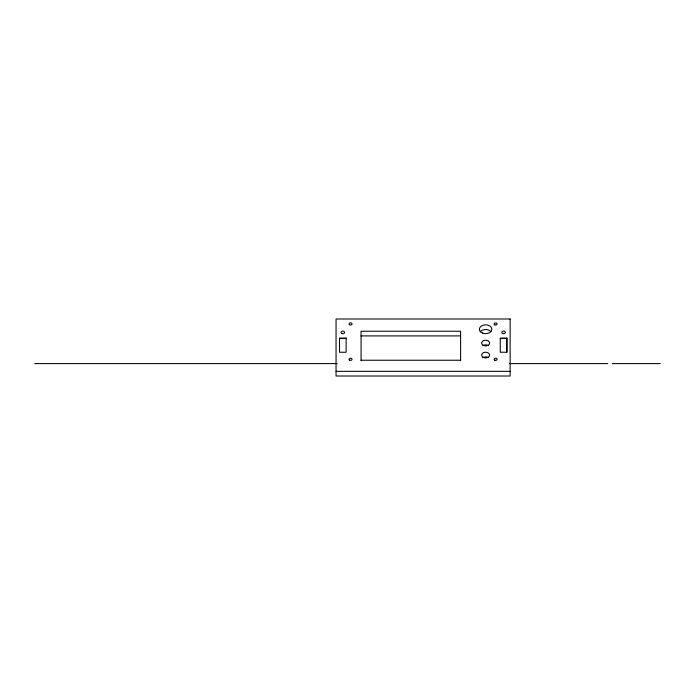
<?xml version="1.0" encoding="UTF-8"?>
<svg xmlns="http://www.w3.org/2000/svg" width="695" height="695" viewBox="0 0 695 695"><rect width="100%" height="100%" fill="white"/><g stroke="black" fill="none" stroke-linecap="round" stroke-linejoin="round"><path stroke-width="1.04" d="M361.061 335.902L460.603 335.902M339.551 338.491L346.058 338.491M500.322 338.491L506.829 338.491L506.829 352.217M361.061 360.236L460.603 360.236M34.767 363.607L337.214 363.607M509.331 363.607L607.717 363.607M612.312 363.607L660.25 363.607M336.05 371.339L510.13 371.339M460.603 360.609L460.603 331.228L361.061 331.228L361.061 360.609M482.79 357.734A4.005 2.832 0 0 1 488.446 357.734M482.79 345.71A4.005 2.832 0 0 1 488.446 345.71M480.202 331.706A6.255 4.422 0 0 1 491.035 331.706M510.13 318.988L336.05 318.988L336.05 376.012L510.13 376.012L510.13 318.988M346.136 338.091L339.534 338.091L339.534 352.243L346.136 352.243L346.136 338.091M506.881 338.091L500.278 338.091L500.278 352.243L506.881 352.243L506.881 338.091M483.616 357.517A4.005 2.832 0 0 0 489.619 355.067A4.005 2.832 0 0 0 483.616 352.617A4.005 2.832 0 0 0 483.616 357.517M349.498 360.062A1.503 1.06 0 0 0 352.009 359.584A1.503 1.06 0 0 0 350.167 358.29A1.503 1.06 0 0 0 349.498 360.062M349.498 324.695A1.503 1.06 0 0 0 352.009 324.217A1.503 1.06 0 0 0 350.167 322.914A1.503 1.06 0 0 0 349.498 324.695M341.931 333.539A1.798 1.277 0 0 0 344.633 332.436A1.798 1.277 0 0 0 341.931 331.333A1.798 1.277 0 0 0 341.931 333.539M502.676 333.504A1.798 1.277 0 0 0 505.378 332.401A1.798 1.277 0 0 0 502.676 331.298A1.798 1.277 0 0 0 502.676 333.504M482.495 333.079A6.255 4.422 0 0 0 491.869 329.248A6.255 4.422 0 0 0 482.495 325.416A6.255 4.422 0 0 0 482.495 333.079M494.875 360.236A1.503 1.06 0 0 0 497.125 359.315A1.503 1.06 0 0 0 494.875 358.394A1.503 1.06 0 0 0 494.875 360.236M494.875 324.86A1.503 1.06 0 0 0 497.125 323.94A1.503 1.06 0 0 0 494.875 323.027A1.503 1.06 0 0 0 494.875 324.86M483.616 345.493A4.005 2.832 0 0 0 489.619 343.043A4.005 2.832 0 0 0 483.616 340.593A4.005 2.832 0 0 0 483.616 345.493"/></g></svg>
